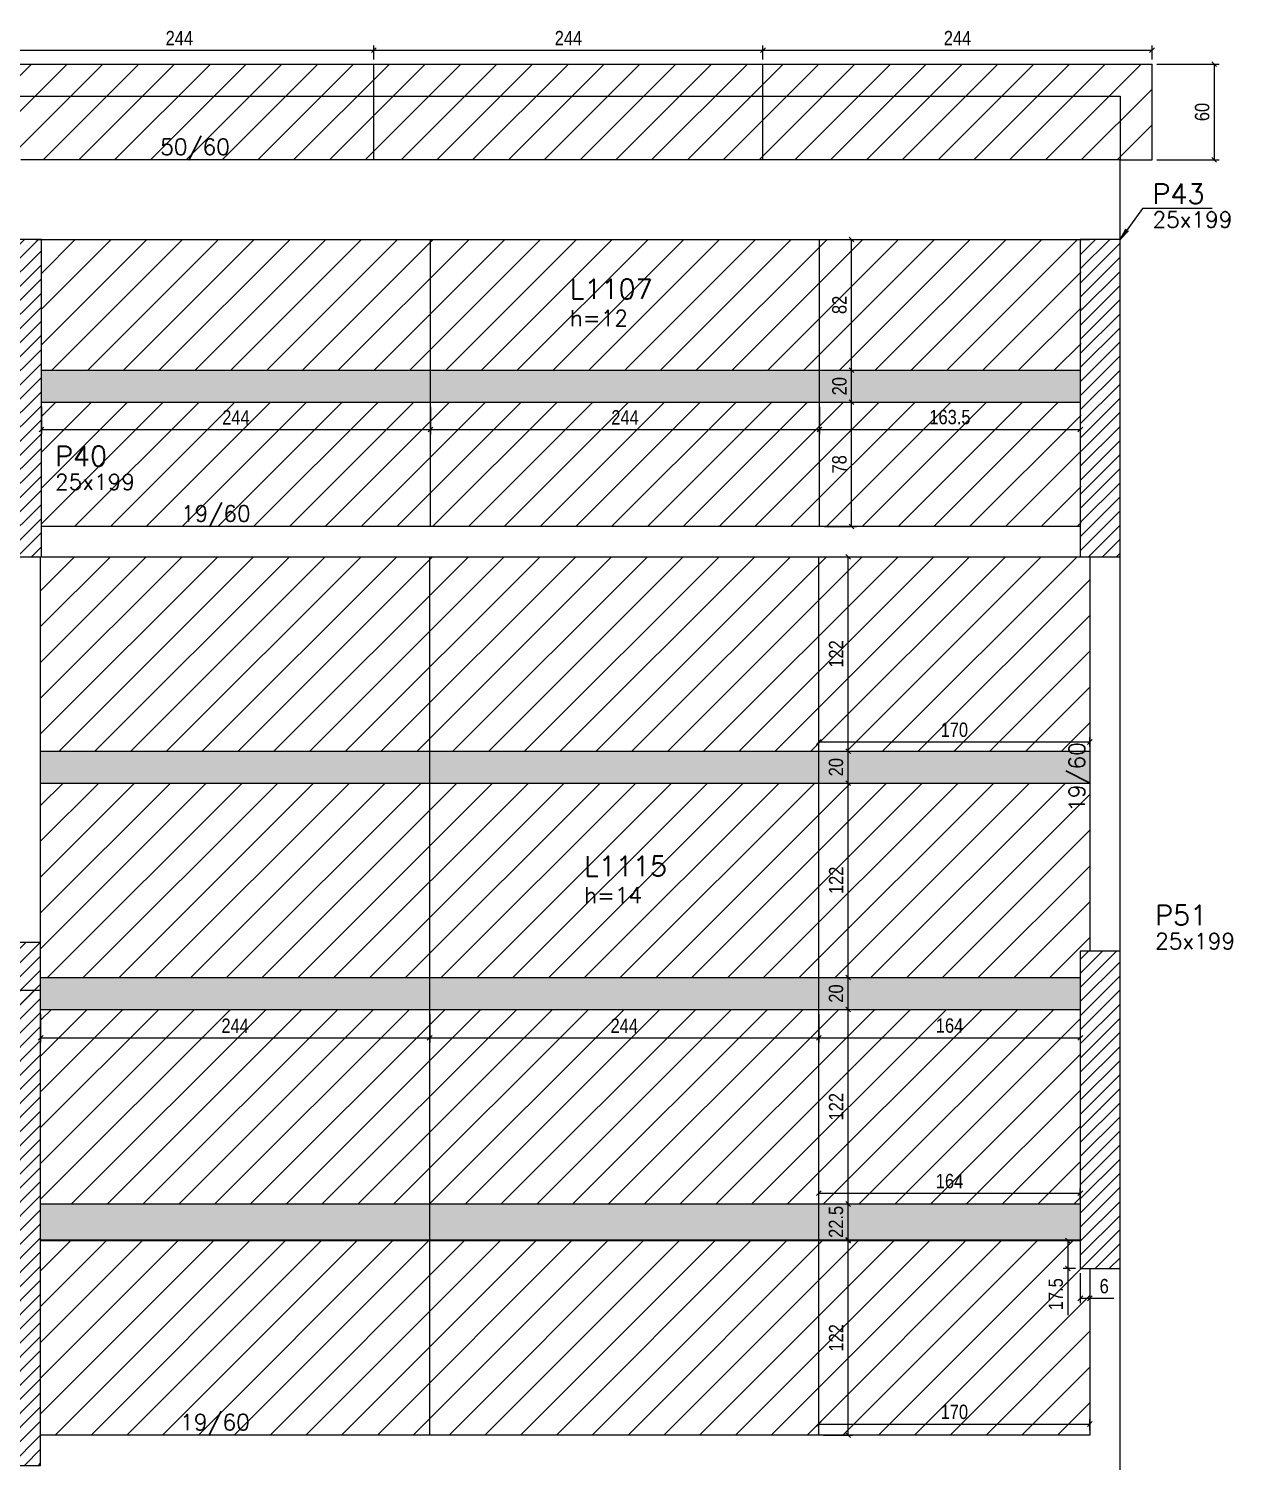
# Model space of a CAD drawing. Extents: x 1860 to 8661, y -614 to 3008.
# Drawn here: x 6522 to 7277, y 1285 to 2184 of the extents above; entities that cross this region are included whole.
import ezdxf

# ---------------------------------------------------------------- set-up
doc = ezdxf.new("R2010")
doc.units = 0
for name, color, linetype in [('242', 12, 'Continuous'), ('COTA', 241, 'Continuous'), ('F-COTAS', 106, 'Continuous'), ('F-LAJES', 3, 'Continuous'), ('F-LAJES-DIM', 2, 'Continuous'), ('F-LAJES-NOME', 4, 'Continuous'), ('F-PILARES-DIM', 172, 'Continuous'), ('F-PILARES-HACH', 174, 'Continuous'), ('F-PILARES-NOME', 170, 'Continuous'), ('F-PILARES-S', 170, 'Continuous'), ('F-PILARES-V', 170, 'Continuous'), ('F-VIGAS', 3, 'Continuous'), ('F-VIGAS-DIM', 2, 'Continuous'), ('Painéis', 200, 'Continuous')]:
    doc.layers.add(name, color=color, linetype=linetype)
doc.layers.add('Hachura', color=251, linetype='Continuous', lineweight=9)
doc.styles.add('COTA TECNICA-50', font='techl___.ttf', dxfattribs={"height": 9})
doc.styles.add('MCP', font='romans.shx')
doc.dimstyles.new('COTA PAINEL-50', dxfattribs={"dimtxt": 9, "dimasz": 3, "dimexe": 3, "dimexo": 3, "dimgap": 3, "dimtad": 1, "dimdec": 1, "dimzin": 12, "dimdsep": 46, "dimtxsty": 'COTA TECNICA-50', "dimblk1": 'OBLIQUE', "dimblk2": 'OBLIQUE', "dimsah": 1, "dimcen": 0.9, "dimclrd": 4, "dimclre": 4, "dimclrt": 240, "dimadec": 1, "dimazin": 3, "dimtfac": 1, "dimtdec": 1, "dimtmove": 0, "dimatfit": 3, "dimfxl": 1, "dimtolj": 1, "dimtzin": 12, "dimarcsym": 0})
pattern_1 = [(45, (3946.89, 636.7516), (-4.419417, 4.419417), [])]

# ---------------------------------------------------------------- blocks, each defined once
blk = doc.blocks.new('_Oblique')
at = {"color": 0, "linetype": 'ByBlock', "lineweight": -2}
blk.add_line((-0.5, -0.5), (0.5, 0.5), dxfattribs=at)
blk = doc.blocks.new('*D960')
at = {"layer": 'COTA', "color": 4, "lineweight": -2, "transparency": 16777216}
for p, q in [((7017.39, 1304.25), (7017.39, 1311.19)), ((7017.39, 1308.19), (7187.39, 1308.19)), ((7187.39, 1304.25), (7187.39, 1311.19))]:
    blk.add_line(p, q, dxfattribs=at)
at = {"layer": 'Defpoints', "color": 0, "transparency": 16777216}
for p in [(7187.39, 1308.19), (7017.39, 1301.25), (7187.39, 1301.25)]:
    blk.add_point(p, dxfattribs=at)
at = {"layer": 'COTA', "color": 4, "lineweight": -2, "transparency": 16777216, "xscale": 3, "yscale": 3, "zscale": 3, "rotation": 180}
blk.add_blockref('_Oblique', (7017.39, 1308.19), dxfattribs=at)
at = {"layer": 'COTA', "color": 4, "lineweight": -2, "transparency": 16777216, "xscale": 3, "yscale": 3, "zscale": 3}
blk.add_blockref('_Oblique', (7187.39, 1308.19), dxfattribs=at)
at = {"layer": 'COTA', "color": 240, "transparency": 16777216, "insert": (7102.39, 1315.79), "char_height": 9, "attachment_point": 5, "style": 'COTA TECNICA-50'}
blk.add_mtext('\\A1;170', dxfattribs=at)
blk = doc.blocks.new('*D961')
at = {"layer": 'COTA', "color": 4, "lineweight": -2, "transparency": 16777216}
for p, q in [((7017.39, 1449.25), (7017.39, 1455.99)), ((7181.39, 1449.25), (7181.39, 1455.99)), ((7017.39, 1452.99), (7181.39, 1452.99))]:
    blk.add_line(p, q, dxfattribs=at)
at = {"layer": 'Defpoints', "color": 0, "transparency": 16777216}
for p in [(7181.39, 1452.99), (7017.39, 1446.25), (7181.39, 1446.25)]:
    blk.add_point(p, dxfattribs=at)
at = {"layer": 'COTA', "color": 4, "lineweight": -2, "transparency": 16777216, "xscale": 3, "yscale": 3, "zscale": 3, "rotation": 180}
blk.add_blockref('_Oblique', (7017.39, 1452.99), dxfattribs=at)
at = {"layer": 'COTA', "color": 4, "lineweight": -2, "transparency": 16777216, "xscale": 3, "yscale": 3, "zscale": 3}
blk.add_blockref('_Oblique', (7181.39, 1452.99), dxfattribs=at)
at = {"layer": 'COTA', "color": 240, "transparency": 16777216, "insert": (7099.39, 1460.58), "char_height": 9, "attachment_point": 5, "style": 'COTA TECNICA-50'}
blk.add_mtext('\\A1;164', dxfattribs=at)
blk = doc.blocks.new('*D962')
at = {"layer": 'COTA', "color": 4, "lineweight": -2, "transparency": 16777216}
for p, q in [((6529.39, 1565.25), (6529.39, 1547.52)), ((6773.39, 1565.25), (6773.39, 1547.52)), ((6529.39, 1550.52), (6773.39, 1550.52))]:
    blk.add_line(p, q, dxfattribs=at)
at = {"layer": 'Defpoints', "color": 0, "transparency": 16777216}
for p in [(6529.39, 1568.25), (6773.39, 1568.25), (6773.39, 1550.52)]:
    blk.add_point(p, dxfattribs=at)
at = {"layer": 'COTA', "color": 4, "lineweight": -2, "transparency": 16777216, "xscale": 3, "yscale": 3, "zscale": 3, "rotation": 180}
blk.add_blockref('_Oblique', (6529.39, 1550.52), dxfattribs=at)
at = {"layer": 'COTA', "color": 4, "lineweight": -2, "transparency": 16777216, "xscale": 3, "yscale": 3, "zscale": 3}
blk.add_blockref('_Oblique', (6773.39, 1550.52), dxfattribs=at)
at = {"layer": 'COTA', "color": 240, "transparency": 16777216, "insert": (6651.39, 1558.08), "char_height": 9, "attachment_point": 5, "style": 'COTA TECNICA-50'}
blk.add_mtext('\\A1;244', dxfattribs=at)
blk = doc.blocks.new('*D963')
at = {"layer": 'COTA', "color": 4, "lineweight": -2, "transparency": 16777216}
for p, q in [((6773.39, 1565.25), (6773.39, 1547.52)), ((7017.39, 1565.25), (7017.39, 1547.52)), ((6773.39, 1550.52), (7017.39, 1550.52))]:
    blk.add_line(p, q, dxfattribs=at)
at = {"layer": 'Defpoints', "color": 0, "transparency": 16777216}
for p in [(6773.39, 1568.25), (7017.39, 1568.25), (7017.39, 1550.52)]:
    blk.add_point(p, dxfattribs=at)
at = {"layer": 'COTA', "color": 4, "lineweight": -2, "transparency": 16777216, "xscale": 3, "yscale": 3, "zscale": 3, "rotation": 180}
blk.add_blockref('_Oblique', (6773.39, 1550.52), dxfattribs=at)
at = {"layer": 'COTA', "color": 4, "lineweight": -2, "transparency": 16777216, "xscale": 3, "yscale": 3, "zscale": 3}
blk.add_blockref('_Oblique', (7017.39, 1550.52), dxfattribs=at)
at = {"layer": 'COTA', "color": 240, "transparency": 16777216, "insert": (6895.39, 1558.08), "char_height": 9, "attachment_point": 5, "style": 'COTA TECNICA-50'}
blk.add_mtext('\\A1;244', dxfattribs=at)
blk = doc.blocks.new('*D964')
at = {"layer": 'COTA', "color": 4, "lineweight": -2, "transparency": 16777216}
for p, q in [((7017.39, 1565.25), (7017.39, 1547.52)), ((7181.39, 1565.25), (7181.39, 1547.52)), ((7017.39, 1550.52), (7181.39, 1550.52))]:
    blk.add_line(p, q, dxfattribs=at)
at = {"layer": 'Defpoints', "color": 0, "transparency": 16777216}
for p in [(7017.39, 1568.25), (7181.39, 1568.25), (7181.39, 1550.52)]:
    blk.add_point(p, dxfattribs=at)
at = {"layer": 'COTA', "color": 4, "lineweight": -2, "transparency": 16777216, "xscale": 3, "yscale": 3, "zscale": 3, "rotation": 180}
blk.add_blockref('_Oblique', (7017.39, 1550.52), dxfattribs=at)
at = {"layer": 'COTA', "color": 4, "lineweight": -2, "transparency": 16777216, "xscale": 3, "yscale": 3, "zscale": 3}
blk.add_blockref('_Oblique', (7181.39, 1550.52), dxfattribs=at)
at = {"layer": 'COTA', "color": 240, "transparency": 16777216, "insert": (7099.39, 1558.11), "char_height": 9, "attachment_point": 5, "style": 'COTA TECNICA-50'}
blk.add_mtext('\\A1;164', dxfattribs=at)
blk = doc.blocks.new('*D965')
at = {"layer": 'COTA', "color": 4, "lineweight": -2, "transparency": 16777216}
for p, q in [((7020.39, 1423.25), (7038.82, 1423.25)), ((7035.82, 1301.25), (7035.82, 1423.25)), ((7020.39, 1301.25), (7038.82, 1301.25))]:
    blk.add_line(p, q, dxfattribs=at)
at = {"layer": 'Defpoints', "color": 0, "transparency": 16777216}
for p in [(7017.39, 1423.25), (7035.82, 1423.25), (7017.39, 1301.25)]:
    blk.add_point(p, dxfattribs=at)
at = {"layer": 'COTA', "color": 4, "lineweight": -2, "transparency": 16777216, "xscale": 3, "yscale": 3, "zscale": 3}
for p, rotation in [((7035.82, 1423.25), 90), ((7035.82, 1301.25), 270)]:
    blk.add_blockref('_Oblique', p, dxfattribs=dict(at, rotation=rotation))
at = {"layer": 'COTA', "color": 240, "transparency": 16777216, "insert": (7028.27, 1362.25), "char_height": 9, "attachment_point": 5, "rotation": 90, "style": 'COTA TECNICA-50'}
blk.add_mtext('\\A1;122', dxfattribs=at)
blk = doc.blocks.new('*D966')
at = {"layer": 'COTA', "color": 4, "lineweight": -2, "transparency": 16777216}
for p, q in [((7020.39, 1446.25), (7038.82, 1446.25)), ((7035.82, 1423.75), (7035.82, 1446.25)), ((7020.39, 1423.75), (7038.82, 1423.75))]:
    blk.add_line(p, q, dxfattribs=at)
at = {"layer": 'Defpoints', "color": 0, "transparency": 16777216}
for p in [(7017.39, 1446.25), (7035.82, 1446.25), (7017.39, 1423.75)]:
    blk.add_point(p, dxfattribs=at)
at = {"layer": 'COTA', "color": 4, "lineweight": -2, "transparency": 16777216, "xscale": 3, "yscale": 3, "zscale": 3}
for p, rotation in [((7035.82, 1446.25), 90), ((7035.82, 1423.75), 270)]:
    blk.add_blockref('_Oblique', p, dxfattribs=dict(at, rotation=rotation))
at = {"layer": 'COTA', "color": 240, "transparency": 16777216, "insert": (7028.22, 1435), "char_height": 9, "attachment_point": 5, "rotation": 90, "style": 'COTA TECNICA-50'}
blk.add_mtext('\\A1;22.5', dxfattribs=at)
blk = doc.blocks.new('*D967')
at = {"layer": 'COTA', "color": 4, "lineweight": -2, "transparency": 16777216}
for p, q in [((7020.39, 1568.25), (7038.82, 1568.25)), ((7035.82, 1446.25), (7035.82, 1568.25)), ((7020.39, 1446.25), (7038.82, 1446.25))]:
    blk.add_line(p, q, dxfattribs=at)
at = {"layer": 'Defpoints', "color": 0, "transparency": 16777216}
for p in [(7017.39, 1568.25), (7035.82, 1568.25), (7017.39, 1446.25)]:
    blk.add_point(p, dxfattribs=at)
at = {"layer": 'COTA', "color": 4, "lineweight": -2, "transparency": 16777216, "xscale": 3, "yscale": 3, "zscale": 3}
for p, rotation in [((7035.82, 1568.25), 90), ((7035.82, 1446.25), 270)]:
    blk.add_blockref('_Oblique', p, dxfattribs=dict(at, rotation=rotation))
at = {"layer": 'COTA', "color": 240, "transparency": 16777216, "insert": (7028.27, 1507.25), "char_height": 9, "attachment_point": 5, "rotation": 90, "style": 'COTA TECNICA-50'}
blk.add_mtext('\\A1;122', dxfattribs=at)
blk = doc.blocks.new('*D968')
at = {"layer": 'COTA', "color": 4, "lineweight": -2, "transparency": 16777216}
for p, q in [((7020.39, 1588.25), (7038.82, 1588.25)), ((7035.82, 1568.25), (7035.82, 1588.25)), ((7020.39, 1568.25), (7038.82, 1568.25))]:
    blk.add_line(p, q, dxfattribs=at)
at = {"layer": 'Defpoints', "color": 0, "transparency": 16777216}
for p in [(7017.39, 1588.25), (7035.82, 1588.25), (7017.39, 1568.25)]:
    blk.add_point(p, dxfattribs=at)
at = {"layer": 'COTA', "color": 4, "lineweight": -2, "transparency": 16777216, "xscale": 3, "yscale": 3, "zscale": 3}
for p, rotation in [((7035.82, 1588.25), 90), ((7035.82, 1568.25), 270)]:
    blk.add_blockref('_Oblique', p, dxfattribs=dict(at, rotation=rotation))
at = {"layer": 'COTA', "color": 240, "transparency": 16777216, "insert": (7028.23, 1578.25), "char_height": 9, "attachment_point": 5, "rotation": 90, "style": 'COTA TECNICA-50'}
blk.add_mtext('\\A1;20', dxfattribs=at)
blk = doc.blocks.new('*D969')
at = {"layer": 'COTA', "color": 4, "lineweight": -2, "transparency": 16777216}
for p, q in [((7020.39, 1710.25), (7038.82, 1710.25)), ((7035.82, 1588.25), (7035.82, 1710.25)), ((7020.39, 1588.25), (7038.82, 1588.25))]:
    blk.add_line(p, q, dxfattribs=at)
at = {"layer": 'Defpoints', "color": 0, "transparency": 16777216}
for p in [(7017.39, 1710.25), (7035.82, 1710.25), (7017.39, 1588.25)]:
    blk.add_point(p, dxfattribs=at)
at = {"layer": 'COTA', "color": 4, "lineweight": -2, "transparency": 16777216, "xscale": 3, "yscale": 3, "zscale": 3}
for p, rotation in [((7035.82, 1710.25), 90), ((7035.82, 1588.25), 270)]:
    blk.add_blockref('_Oblique', p, dxfattribs=dict(at, rotation=rotation))
at = {"layer": 'COTA', "color": 240, "transparency": 16777216, "insert": (7028.27, 1649.25), "char_height": 9, "attachment_point": 5, "rotation": 90, "style": 'COTA TECNICA-50'}
blk.add_mtext('\\A1;122', dxfattribs=at)
blk = doc.blocks.new('*D970')
at = {"layer": 'COTA', "color": 4, "lineweight": -2, "transparency": 16777216}
for p, q in [((7020.39, 1730.25), (7038.82, 1730.25)), ((7035.82, 1710.25), (7035.82, 1730.25)), ((7020.39, 1710.25), (7038.82, 1710.25))]:
    blk.add_line(p, q, dxfattribs=at)
at = {"layer": 'Defpoints', "color": 0, "transparency": 16777216}
for p in [(7017.39, 1730.25), (7035.82, 1730.25), (7017.39, 1710.25)]:
    blk.add_point(p, dxfattribs=at)
at = {"layer": 'COTA', "color": 4, "lineweight": -2, "transparency": 16777216, "xscale": 3, "yscale": 3, "zscale": 3}
for p, rotation in [((7035.82, 1730.25), 90), ((7035.82, 1710.25), 270)]:
    blk.add_blockref('_Oblique', p, dxfattribs=dict(at, rotation=rotation))
at = {"layer": 'COTA', "color": 240, "transparency": 16777216, "insert": (7028.23, 1720.25), "char_height": 9, "attachment_point": 5, "rotation": 90, "style": 'COTA TECNICA-50'}
blk.add_mtext('\\A1;20', dxfattribs=at)
blk = doc.blocks.new('*D971')
at = {"layer": 'COTA', "color": 4, "lineweight": -2, "transparency": 16777216}
for p, q in [((7020.39, 1852.25), (7038.82, 1852.25)), ((7035.82, 1730.25), (7035.82, 1852.25)), ((7020.39, 1730.25), (7038.82, 1730.25))]:
    blk.add_line(p, q, dxfattribs=at)
at = {"layer": 'Defpoints', "color": 0, "transparency": 16777216}
for p in [(7017.39, 1852.25), (7035.82, 1852.25), (7017.39, 1730.25)]:
    blk.add_point(p, dxfattribs=at)
at = {"layer": 'COTA', "color": 4, "lineweight": -2, "transparency": 16777216, "xscale": 3, "yscale": 3, "zscale": 3}
for p, rotation in [((7035.82, 1852.25), 90), ((7035.82, 1730.25), 270)]:
    blk.add_blockref('_Oblique', p, dxfattribs=dict(at, rotation=rotation))
at = {"layer": 'COTA', "color": 240, "transparency": 16777216, "insert": (7028.27, 1791.25), "char_height": 9, "attachment_point": 5, "rotation": 90, "style": 'COTA TECNICA-50'}
blk.add_mtext('\\A1;122', dxfattribs=at)
blk = doc.blocks.new('*D972')
at = {"layer": 'COTA', "color": 4, "lineweight": -2, "transparency": 16777216}
for p, q in [((7017.39, 1733.25), (7017.39, 1739.07)), ((7017.39, 1736.07), (7187.39, 1736.07)), ((7187.39, 1733.25), (7187.39, 1739.07))]:
    blk.add_line(p, q, dxfattribs=at)
at = {"layer": 'Defpoints', "color": 0, "transparency": 16777216}
for p in [(7187.39, 1736.07), (7017.39, 1730.25), (7187.39, 1730.25)]:
    blk.add_point(p, dxfattribs=at)
at = {"layer": 'COTA', "color": 4, "lineweight": -2, "transparency": 16777216, "xscale": 3, "yscale": 3, "zscale": 3, "rotation": 180}
blk.add_blockref('_Oblique', (7017.39, 1736.07), dxfattribs=at)
at = {"layer": 'COTA', "color": 4, "lineweight": -2, "transparency": 16777216, "xscale": 3, "yscale": 3, "zscale": 3}
blk.add_blockref('_Oblique', (7187.39, 1736.07), dxfattribs=at)
at = {"layer": 'COTA', "color": 240, "transparency": 16777216, "insert": (7102.39, 1743.67), "char_height": 9, "attachment_point": 5, "style": 'COTA TECNICA-50'}
blk.add_mtext('\\A1;170', dxfattribs=at)
blk = doc.blocks.new('*D945')
at = {"layer": 'COTA', "color": 4, "lineweight": -2, "transparency": 16777216}
for p, q in [((7178.39, 1423.25), (7170.61, 1423.25)), ((7173.61, 1423.25), (7173.61, 1405.75)), ((7178.39, 1405.75), (7170.61, 1405.75)), ((7173.61, 1405.75), (7173.61, 1376.51))]:
    blk.add_line(p, q, dxfattribs=at)
at = {"layer": 'Defpoints', "color": 0, "transparency": 16777216}
for p in [(7181.39, 1423.25), (7173.61, 1405.75), (7181.39, 1405.75)]:
    blk.add_point(p, dxfattribs=at)
at = {"layer": 'COTA', "color": 4, "lineweight": -2, "transparency": 16777216, "xscale": 3, "yscale": 3, "zscale": 3}
for p, rotation in [((7173.61, 1423.25), 90), ((7173.61, 1405.75), 270)]:
    blk.add_blockref('_Oblique', p, dxfattribs=dict(at, rotation=rotation))
at = {"layer": 'COTA', "color": 240, "transparency": 16777216, "insert": (7166.02, 1389.63), "char_height": 9, "attachment_point": 5, "rotation": 90, "style": 'COTA TECNICA-50'}
blk.add_mtext('\\A1;17.5', dxfattribs=at)
blk = doc.blocks.new('*D946')
at = {"layer": 'COTA', "color": 4, "lineweight": -2, "transparency": 16777216}
for p, q in [((7181.39, 1402.75), (7181.39, 1384.06)), ((7187.39, 1402.75), (7187.39, 1384.06)), ((7181.39, 1387.06), (7187.39, 1387.06)), ((7187.39, 1387.06), (7202.39, 1387.06))]:
    blk.add_line(p, q, dxfattribs=at)
at = {"layer": 'Defpoints', "color": 0, "transparency": 16777216}
for p in [(7181.39, 1405.75), (7187.39, 1405.75), (7187.39, 1387.06)]:
    blk.add_point(p, dxfattribs=at)
at = {"layer": 'COTA', "color": 4, "lineweight": -2, "transparency": 16777216, "xscale": 3, "yscale": 3, "zscale": 3, "rotation": 180}
blk.add_blockref('_Oblique', (7181.39, 1387.06), dxfattribs=at)
at = {"layer": 'COTA', "color": 4, "lineweight": -2, "transparency": 16777216, "xscale": 3, "yscale": 3, "zscale": 3}
blk.add_blockref('_Oblique', (7187.39, 1387.06), dxfattribs=at)
at = {"layer": 'COTA', "color": 240, "transparency": 16777216, "insert": (7196.39, 1394.65), "char_height": 9, "attachment_point": 5, "style": 'COTA TECNICA-50'}
blk.add_mtext('\\A1;6', dxfattribs=at)
blk = doc.blocks.new('*D1036')
at = {"layer": 'COTA', "color": 4, "lineweight": -2, "transparency": 16777216}
for p, q in [((6529.89, 1946.25), (6529.89, 1929.13)), ((6773.89, 1946.25), (6773.89, 1929.13)), ((6529.89, 1932.13), (6773.89, 1932.13))]:
    blk.add_line(p, q, dxfattribs=at)
at = {"layer": 'Defpoints', "color": 0, "transparency": 16777216}
for p in [(6529.89, 1949.25), (6773.89, 1949.25), (6773.89, 1932.13)]:
    blk.add_point(p, dxfattribs=at)
at = {"layer": 'COTA', "color": 4, "lineweight": -2, "transparency": 16777216, "xscale": 3, "yscale": 3, "zscale": 3, "rotation": 180}
blk.add_blockref('_Oblique', (6529.89, 1932.13), dxfattribs=at)
at = {"layer": 'COTA', "color": 4, "lineweight": -2, "transparency": 16777216, "xscale": 3, "yscale": 3, "zscale": 3}
blk.add_blockref('_Oblique', (6773.89, 1932.13), dxfattribs=at)
at = {"layer": 'COTA', "color": 240, "transparency": 16777216, "insert": (6651.89, 1939.7), "char_height": 9, "attachment_point": 5, "style": 'COTA TECNICA-50'}
blk.add_mtext('\\A1;244', dxfattribs=at)
blk = doc.blocks.new('*D1037')
at = {"layer": 'COTA', "color": 4, "lineweight": -2, "transparency": 16777216}
for p, q in [((6773.89, 1946.25), (6773.89, 1929.13)), ((7017.89, 1946.25), (7017.89, 1929.13)), ((6773.89, 1932.13), (7017.89, 1932.13))]:
    blk.add_line(p, q, dxfattribs=at)
at = {"layer": 'Defpoints', "color": 0, "transparency": 16777216}
for p in [(6773.89, 1949.25), (7017.89, 1949.25), (7017.89, 1932.13)]:
    blk.add_point(p, dxfattribs=at)
at = {"layer": 'COTA', "color": 4, "lineweight": -2, "transparency": 16777216, "xscale": 3, "yscale": 3, "zscale": 3, "rotation": 180}
blk.add_blockref('_Oblique', (6773.89, 1932.13), dxfattribs=at)
at = {"layer": 'COTA', "color": 4, "lineweight": -2, "transparency": 16777216, "xscale": 3, "yscale": 3, "zscale": 3}
blk.add_blockref('_Oblique', (7017.89, 1932.13), dxfattribs=at)
at = {"layer": 'COTA', "color": 240, "transparency": 16777216, "insert": (6895.89, 1939.7), "char_height": 9, "attachment_point": 5, "style": 'COTA TECNICA-50'}
blk.add_mtext('\\A1;244', dxfattribs=at)
blk = doc.blocks.new('*D1038')
at = {"layer": 'COTA', "color": 4, "lineweight": -2, "transparency": 16777216}
for p, q in [((7017.89, 1946.25), (7017.89, 1929.13)), ((7181.39, 1946.25), (7181.39, 1929.13)), ((7017.89, 1932.13), (7181.39, 1932.13))]:
    blk.add_line(p, q, dxfattribs=at)
at = {"layer": 'Defpoints', "color": 0, "transparency": 16777216}
for p in [(7017.89, 1949.25), (7181.39, 1949.25), (7181.39, 1932.13)]:
    blk.add_point(p, dxfattribs=at)
at = {"layer": 'COTA', "color": 4, "lineweight": -2, "transparency": 16777216, "xscale": 3, "yscale": 3, "zscale": 3, "rotation": 180}
blk.add_blockref('_Oblique', (7017.89, 1932.13), dxfattribs=at)
at = {"layer": 'COTA', "color": 4, "lineweight": -2, "transparency": 16777216, "xscale": 3, "yscale": 3, "zscale": 3}
blk.add_blockref('_Oblique', (7181.39, 1932.13), dxfattribs=at)
at = {"layer": 'COTA', "color": 240, "transparency": 16777216, "insert": (7099.64, 1939.83), "char_height": 9, "attachment_point": 5, "style": 'COTA TECNICA-50'}
blk.add_mtext('\\A1;163.5', dxfattribs=at)
blk = doc.blocks.new('*D1033')
at = {"layer": 'COTA', "color": 4, "lineweight": -2, "transparency": 16777216}
for p, q in [((7020.89, 1949.25), (7040.95, 1949.25)), ((7037.95, 1871.25), (7037.95, 1949.25)), ((7020.89, 1871.25), (7040.95, 1871.25))]:
    blk.add_line(p, q, dxfattribs=at)
at = {"layer": 'Defpoints', "color": 0, "transparency": 16777216}
for p in [(7017.89, 1949.25), (7037.95, 1949.25), (7017.89, 1871.25)]:
    blk.add_point(p, dxfattribs=at)
at = {"layer": 'COTA', "color": 4, "lineweight": -2, "transparency": 16777216, "xscale": 3, "yscale": 3, "zscale": 3}
for p, rotation in [((7037.95, 1949.25), 90), ((7037.95, 1871.25), 270)]:
    blk.add_blockref('_Oblique', p, dxfattribs=dict(at, rotation=rotation))
at = {"layer": 'COTA', "color": 240, "transparency": 16777216, "insert": (7030.37, 1910.25), "char_height": 9, "attachment_point": 5, "rotation": 90, "style": 'COTA TECNICA-50'}
blk.add_mtext('\\A1;78', dxfattribs=at)
blk = doc.blocks.new('*D1034')
at = {"layer": 'COTA', "color": 4, "lineweight": -2, "transparency": 16777216}
for p, q in [((7020.89, 1969.25), (7040.95, 1969.25)), ((7037.95, 1949.25), (7037.95, 1969.25)), ((7020.89, 1949.25), (7040.95, 1949.25))]:
    blk.add_line(p, q, dxfattribs=at)
at = {"layer": 'Defpoints', "color": 0, "transparency": 16777216}
for p in [(7017.89, 1969.25), (7037.95, 1969.25), (7017.89, 1949.25)]:
    blk.add_point(p, dxfattribs=at)
at = {"layer": 'COTA', "color": 4, "lineweight": -2, "transparency": 16777216, "xscale": 3, "yscale": 3, "zscale": 3}
for p, rotation in [((7037.95, 1969.25), 90), ((7037.95, 1949.25), 270)]:
    blk.add_blockref('_Oblique', p, dxfattribs=dict(at, rotation=rotation))
at = {"layer": 'COTA', "color": 240, "transparency": 16777216, "insert": (7030.36, 1959.25), "char_height": 9, "attachment_point": 5, "rotation": 90, "style": 'COTA TECNICA-50'}
blk.add_mtext('\\A1;20', dxfattribs=at)
blk = doc.blocks.new('*D1035')
at = {"layer": 'COTA', "color": 4, "lineweight": -2, "transparency": 16777216}
for p, q in [((7020.89, 2051.25), (7040.95, 2051.25)), ((7037.95, 1969.25), (7037.95, 2051.25)), ((7020.89, 1969.25), (7040.95, 1969.25))]:
    blk.add_line(p, q, dxfattribs=at)
at = {"layer": 'Defpoints', "color": 0, "transparency": 16777216}
for p in [(7017.89, 2051.25), (7037.95, 2051.25), (7017.89, 1969.25)]:
    blk.add_point(p, dxfattribs=at)
at = {"layer": 'COTA', "color": 4, "lineweight": -2, "transparency": 16777216, "xscale": 3, "yscale": 3, "zscale": 3}
for p, rotation in [((7037.95, 2051.25), 90), ((7037.95, 1969.25), 270)]:
    blk.add_blockref('_Oblique', p, dxfattribs=dict(at, rotation=rotation))
at = {"layer": 'COTA', "color": 240, "transparency": 16777216, "insert": (7030.37, 2010.25), "char_height": 9, "attachment_point": 5, "rotation": 90, "style": 'COTA TECNICA-50'}
blk.add_mtext('\\A1;82', dxfattribs=at)
blk = doc.blocks.new('*D1187')
at = {"layer": 'COTA', "color": 4, "lineweight": -2, "transparency": 16777216}
for p, q in [((6494.39, 2164.25), (6494.39, 2173.07)), ((6494.39, 2170.07), (6738.39, 2170.07)), ((6738.39, 2164.25), (6738.39, 2173.07))]:
    blk.add_line(p, q, dxfattribs=at)
at = {"layer": 'Defpoints', "color": 0, "transparency": 16777216}
for p in [(6738.39, 2170.07), (6494.39, 2161.25), (6738.39, 2161.25)]:
    blk.add_point(p, dxfattribs=at)
at = {"layer": 'COTA', "color": 4, "lineweight": -2, "transparency": 16777216, "xscale": 3, "yscale": 3, "zscale": 3, "rotation": 180}
blk.add_blockref('_Oblique', (6494.39, 2170.07), dxfattribs=at)
at = {"layer": 'COTA', "color": 4, "lineweight": -2, "transparency": 16777216, "xscale": 3, "yscale": 3, "zscale": 3}
blk.add_blockref('_Oblique', (6738.39, 2170.07), dxfattribs=at)
at = {"layer": 'COTA', "color": 240, "transparency": 16777216, "insert": (6616.39, 2177.63), "char_height": 9, "attachment_point": 5, "style": 'COTA TECNICA-50'}
blk.add_mtext('\\A1;244', dxfattribs=at)
blk = doc.blocks.new('*D1188')
at = {"layer": 'COTA', "color": 4, "lineweight": -2, "transparency": 16777216}
for p, q in [((6738.39, 2164.25), (6738.39, 2173.07)), ((6738.39, 2170.07), (6982.39, 2170.07)), ((6982.39, 2164.25), (6982.39, 2173.07))]:
    blk.add_line(p, q, dxfattribs=at)
at = {"layer": 'Defpoints', "color": 0, "transparency": 16777216}
for p in [(6982.39, 2170.07), (6738.39, 2161.25), (6982.39, 2161.25)]:
    blk.add_point(p, dxfattribs=at)
at = {"layer": 'COTA', "color": 4, "lineweight": -2, "transparency": 16777216, "xscale": 3, "yscale": 3, "zscale": 3, "rotation": 180}
blk.add_blockref('_Oblique', (6738.39, 2170.07), dxfattribs=at)
at = {"layer": 'COTA', "color": 4, "lineweight": -2, "transparency": 16777216, "xscale": 3, "yscale": 3, "zscale": 3}
blk.add_blockref('_Oblique', (6982.39, 2170.07), dxfattribs=at)
at = {"layer": 'COTA', "color": 240, "transparency": 16777216, "insert": (6860.39, 2177.63), "char_height": 9, "attachment_point": 5, "style": 'COTA TECNICA-50'}
blk.add_mtext('\\A1;244', dxfattribs=at)
blk = doc.blocks.new('*D1189')
at = {"layer": 'COTA', "color": 4, "lineweight": -2, "transparency": 16777216}
for p, q in [((6982.39, 2164.25), (6982.39, 2173.07)), ((6982.39, 2170.07), (7226.39, 2170.07)), ((7226.39, 2164.25), (7226.39, 2173.07))]:
    blk.add_line(p, q, dxfattribs=at)
at = {"layer": 'Defpoints', "color": 0, "transparency": 16777216}
for p in [(7226.39, 2170.07), (6982.39, 2161.25), (7226.39, 2161.25)]:
    blk.add_point(p, dxfattribs=at)
at = {"layer": 'COTA', "color": 4, "lineweight": -2, "transparency": 16777216, "xscale": 3, "yscale": 3, "zscale": 3, "rotation": 180}
blk.add_blockref('_Oblique', (6982.39, 2170.07), dxfattribs=at)
at = {"layer": 'COTA', "color": 4, "lineweight": -2, "transparency": 16777216, "xscale": 3, "yscale": 3, "zscale": 3}
blk.add_blockref('_Oblique', (7226.39, 2170.07), dxfattribs=at)
at = {"layer": 'COTA', "color": 240, "transparency": 16777216, "insert": (7104.39, 2177.63), "char_height": 9, "attachment_point": 5, "style": 'COTA TECNICA-50'}
blk.add_mtext('\\A1;244', dxfattribs=at)
blk = doc.blocks.new('*D1190')
at = {"layer": 'COTA', "color": 4, "lineweight": -2, "transparency": 16777216}
for p, q in [((7229.39, 2161.25), (7268.41, 2161.25)), ((7265.41, 2161.25), (7265.41, 2101.25)), ((7229.39, 2101.25), (7268.41, 2101.25))]:
    blk.add_line(p, q, dxfattribs=at)
at = {"layer": 'Defpoints', "color": 0, "transparency": 16777216}
for p in [(7226.39, 2161.25), (7226.39, 2101.25), (7265.41, 2101.25)]:
    blk.add_point(p, dxfattribs=at)
at = {"layer": 'COTA', "color": 4, "lineweight": -2, "transparency": 16777216, "xscale": 3, "yscale": 3, "zscale": 3}
for p, rotation in [((7265.41, 2161.25), 90), ((7265.41, 2101.25), 270)]:
    blk.add_blockref('_Oblique', p, dxfattribs=dict(at, rotation=rotation))
at = {"layer": 'COTA', "color": 240, "transparency": 16777216, "insert": (7257.82, 2131.25), "char_height": 9, "attachment_point": 5, "rotation": 90, "style": 'COTA TECNICA-50'}
blk.add_mtext('\\A1;60', dxfattribs=at)

msp = doc.modelspace()

# ---------------------------------------------------------------- hatches: boundary and pattern name
at = {"layer": 'F-PILARES-HACH', "linetype": 'Continuous'}
h = msp.add_hatch(dxfattribs=at)
h.set_pattern_fill('ANSI31', color=256, scale=50, style=0)
h.set_pattern_definition(pattern_1)
h.paths.add_polyline_path([(6504.89, 1852.25), (6529.89, 1852.25), (6529.89, 2051.25), (6504.89, 2051.25)], flags=16)
h = msp.add_hatch(dxfattribs=at)
h.set_pattern_fill('ANSI31', color=256, scale=50, style=0)
h.set_pattern_definition(pattern_1)
h.paths.add_polyline_path([(7181.39, 1852.25), (7206.39, 1852.25), (7206.39, 2051.25), (7181.39, 2051.25)], flags=16)
h = msp.add_hatch(dxfattribs=at)
h.set_pattern_fill('ANSI31', color=256, scale=50, style=0)
h.set_pattern_definition(pattern_1)
h.paths.add_polyline_path([(6504.39, 1282.25), (6529.39, 1282.25), (6529.39, 1610.25), (6504.39, 1610.25)], flags=16)
h = msp.add_hatch(dxfattribs=at)
h.set_pattern_fill('ANSI31', color=256, scale=50, style=0)
h.set_pattern_definition(pattern_1)
h.paths.add_polyline_path([(7181.39, 1405.75), (7206.39, 1405.75), (7206.39, 1604.75), (7181.39, 1604.75)], flags=16)
h = msp.add_hatch(dxfattribs=at)
h.set_pattern_fill('ANSI31', color=256, scale=50, style=0)
h.set_pattern_definition(pattern_1)
h.paths.add_polyline_path([(6504.39, 1282.25), (6529.39, 1282.25), (6529.39, 1580.25), (6504.39, 1580.25)], flags=16)
at = {"layer": 'Hachura', "linetype": 'ByBlock'}
h = msp.add_hatch(dxfattribs=at)
h.set_pattern_fill('ANSI31', color=256, scale=5)
h.set_pattern_definition([(45, (0, 127.807), (-11.22532, 11.22532), [])])
h.paths.add_polyline_path([(6982.39, 2161.25), (6982.39, 2141.25), (7206.39, 2141.25), (7206.39, 2101.25), (7226.39, 2101.25), (7226.39, 2161.25)])
h.paths.add_polyline_path([(6982.39, 2141.25), (6982.39, 2101.25), (7206.39, 2101.25), (7206.39, 2141.25)], flags=17)
h.paths.add_polyline_path([(6738.39, 2141.25), (6738.39, 2101.25), (6982.39, 2101.25), (6982.39, 2141.25)])
h.paths.add_polyline_path([(6982.39, 2141.25), (6982.39, 2161.25), (6738.39, 2161.25), (6738.39, 2141.25)])
h.paths.add_polyline_path([(6494.39, 2161.25), (6494.39, 2141.25), (6738.39, 2141.25), (6738.39, 2161.25)])
h.paths.add_polyline_path([(6738.39, 2101.25), (6738.39, 2141.25), (6494.39, 2141.25), (6494.39, 2101.25), (6516.89, 2101.25)])
h.paths.add_polyline_path([(6494.39, 2141.25), (6250.39, 2141.25), (6250.39, 2101.25), (6494.39, 2101.25)])
h.paths.add_polyline_path([(6494.39, 2141.25), (6494.39, 2161.25), (6250.39, 2161.25), (6250.39, 2141.25)])
h = msp.add_hatch(dxfattribs=at)
h.set_pattern_fill('ANSI31', color=256, scale=5)
h.set_pattern_definition([(45, (3797, 127.807), (-11.22532, 11.22532), [])])
h.paths.add_polyline_path([(6773.89, 1969.25), (6773.89, 2051.25), (6529.89, 2051.25), (6529.89, 1969.25)])
h.paths.add_polyline_path([(7017.89, 1969.25), (7017.89, 2051.25), (6773.89, 2051.25), (6773.89, 1969.25)])
h.paths.add_polyline_path([(7181.89, 1969.25), (7181.89, 2051.25), (7017.89, 2051.25), (7017.89, 1969.25)])
h.paths.add_polyline_path([(7017.89, 1949.25), (7017.89, 1871.25), (7181.89, 1871.25), (7181.89, 1949.25)])
h.paths.add_polyline_path([(6773.89, 1949.25), (6773.89, 1871.25), (7017.89, 1871.25), (7017.89, 1949.25)])
h.paths.add_polyline_path([(6773.89, 1871.25), (6773.89, 1949.25), (6529.89, 1949.25), (6529.89, 1871.25)])
h = msp.add_hatch(color=256, dxfattribs=at)
h.dxf.hatch_style = 1
h.paths.add_polyline_path([(6773.89, 1969.25), (6529.89, 1969.25), (6529.89, 1949.25), (6773.89, 1949.25)])
h.paths.add_polyline_path([(7017.89, 1969.25), (6773.89, 1969.25), (6773.89, 1949.25), (7017.89, 1949.25)])
h.paths.add_polyline_path([(7181.39, 1969.25), (7017.89, 1969.25), (7017.89, 1949.25), (7181.39, 1949.25)])
h = msp.add_hatch(dxfattribs=at)
h.set_pattern_fill('ANSI31', color=256, scale=5)
h.set_pattern_definition([(45, (-204.658, 80.894), (-11.22532, 11.22532), [])])
h.paths.add_polyline_path([(6773.39, 1730.25), (6773.39, 1852.25), (6529.39, 1852.25), (6529.39, 1730.25)])
h.paths.add_polyline_path([(7017.39, 1730.25), (7017.39, 1852.25), (6773.39, 1852.25), (6773.39, 1730.25)])
h.paths.add_polyline_path([(7187.39, 1730.25), (7187.39, 1852.25), (7181.39, 1852.25), (7017.39, 1852.25), (7017.39, 1730.25)])
h.paths.add_polyline_path([(7181.39, 1588.25), (7181.39, 1604.75), (7187.39, 1604.75), (7187.39, 1710.25), (7017.39, 1710.25), (7017.39, 1588.25)])
h.paths.add_polyline_path([(7017.39, 1710.25), (6773.39, 1710.25), (6773.39, 1588.25), (7017.39, 1588.25)])
h.paths.add_polyline_path([(6529.39, 1710.25), (6529.39, 1588.25), (6773.39, 1588.25), (6773.39, 1710.25)])
h.paths.add_polyline_path([(6773.39, 1446.25), (6773.39, 1568.25), (6529.39, 1568.25), (6529.39, 1446.25)])
h.paths.add_polyline_path([(7017.39, 1446.25), (7017.39, 1568.25), (6773.39, 1568.25), (6773.39, 1446.25)])
h.paths.add_polyline_path([(7017.39, 1568.25), (7017.39, 1446.25), (7181.39, 1446.25), (7181.39, 1568.25)])
h.paths.add_polyline_path([(7017.39, 1423.25), (7017.39, 1301.25), (7187.39, 1301.25), (7187.39, 1405.75), (7181.39, 1405.75), (7181.39, 1423.25)])
h.paths.add_polyline_path([(6773.39, 1423.25), (6773.39, 1301.25), (7017.39, 1301.25), (7017.39, 1423.25)])
h.paths.add_polyline_path([(6529.39, 1423.25), (6529.39, 1301.25), (6773.39, 1301.25), (6773.39, 1423.25)])
h = msp.add_hatch(color=256, dxfattribs=at)
h.dxf.hatch_style = 1
h.paths.add_polyline_path([(6773.39, 1730.25), (6529.39, 1730.25), (6529.39, 1710.25), (6773.39, 1710.25)])
h.paths.add_polyline_path([(7017.39, 1730.25), (6773.39, 1730.25), (6773.39, 1710.25), (7017.39, 1710.25)])
h.paths.add_polyline_path([(7187.39, 1730.25), (7017.39, 1730.25), (7017.39, 1710.25), (7187.39, 1710.25)])
h = msp.add_hatch(color=256, dxfattribs=at)
h.dxf.hatch_style = 1
h.paths.add_polyline_path([(6773.39, 1588.25), (6529.39, 1588.25), (6529.39, 1568.25), (6773.39, 1568.25)])
h.paths.add_polyline_path([(7017.39, 1588.25), (6773.39, 1588.25), (6773.39, 1568.25), (7017.39, 1568.25)])
h.paths.add_polyline_path([(7181.39, 1588.25), (7017.39, 1588.25), (7017.39, 1568.25), (7181.39, 1568.25)])
h = msp.add_hatch(color=256, dxfattribs=at)
h.dxf.hatch_style = 1
h.paths.add_polyline_path([(6773.39, 1446.25), (6529.39, 1446.25), (6529.39, 1423.25), (6773.39, 1423.25)])
h.paths.add_polyline_path([(7017.39, 1446.25), (6773.39, 1446.25), (6773.39, 1423.25), (7017.39, 1423.25)])
h.paths.add_polyline_path([(7181.39, 1446.25), (7017.39, 1446.25), (7017.39, 1423.25), (7181.39, 1423.25)])

# ---------------------------------------------------------------- linework, layer by layer
at = {"layer": '242', "linetype": 'Continuous'}
for p, q in [((7193.89, 1951.75), (7193.89, 1951.75)), ((7193.89, 1505.25), (7193.89, 1505.25))]:
    msp.add_line(p, q, dxfattribs=at)
at = {"layer": 'F-COTAS', "linetype": 'Continuous'}
msp.add_lwpolyline([(7264.14, 2070.62), (7220.39, 2070.62), (7206.39, 2051.25), (7209.95, 2057.85), (7206.39, 2051.25), (7211.54, 2056.7)], dxfattribs=at)
at = {"layer": 'F-LAJES', "linetype": 'Continuous'}
for p, q in [((5222.89, 2141.25), (7206.39, 2141.25)), ((7206.39, 2141.25), (7206.39, 2101.25))]:
    msp.add_line(p, q, dxfattribs=at)
at = {"layer": 'F-PILARES-S', "linetype": 'Continuous'}
for points in [[(6504.89, 1852.25), (6529.89, 1852.25), (6529.89, 2051.25), (6504.89, 2051.25), (6504.89, 1852.25)], [(7181.39, 1852.25), (7206.39, 1852.25), (7206.39, 2051.25), (7181.39, 2051.25), (7181.39, 1852.25)], [(7181.39, 1405.75), (7206.39, 1405.75), (7206.39, 1604.75), (7181.39, 1604.75), (7181.39, 1405.75)], [(6504.39, 1282.25), (6529.39, 1282.25), (6529.39, 1580.25), (6504.39, 1580.25), (6504.39, 1282.25)]]:
    msp.add_lwpolyline(points, dxfattribs=at)
at = {"layer": 'F-PILARES-V', "linetype": 'Continuous'}
msp.add_lwpolyline([(6504.39, 1282.25), (6529.39, 1282.25), (6529.39, 1610.25), (6504.39, 1610.25), (6504.39, 1282.25)], dxfattribs=at)
at = {"layer": 'F-VIGAS'}
for points in [[(7206.39, 2101.25), (6516.89, 2101.25)], [(7206.39, 2051.25), (7206.39, 2101.25)], [(6526.39, 2051.25), (7187.39, 2051.25)], [(7181.39, 1871.25), (6529.89, 1871.25)], [(6529.39, 1580.25), (6529.39, 1852.25)], [(6529.89, 1852.25), (7181.39, 1852.25)], [(7187.39, 1852.25), (7187.39, 1604.75)], [(7206.39, 1604.75), (7206.39, 1852.25)], [(7187.39, 1405.75), (7187.39, 1301.25)], [(7206.39, 1291.75), (7206.39, 1405.75)], [(7187.39, 1301.25), (6529.39, 1301.25)], [(7206.39, 1130.25), (7206.39, 1291.75)]]:
    msp.add_lwpolyline(points, dxfattribs=at)
at = {"layer": 'Painéis'}
for p, q in [((5202.89, 2161.25), (7226.39, 2161.25)), ((6738.39, 2101.25), (6738.39, 2161.25)), ((6982.39, 2101.25), (6982.39, 2161.25)), ((7226.39, 2101.25), (7226.39, 2161.25)), ((7206.39, 2101.25), (7226.39, 2101.25)), ((6773.89, 1871.25), (6773.89, 2051.25)), ((7017.89, 1871.25), (7017.89, 2051.25))]:
    msp.add_line(p, q, dxfattribs=at)
for points in [[(6529.89, 1969.25), (7181.39, 1969.25)], [(6529.89, 1949.25), (7181.39, 1949.25)], [(6773.39, 1301.25), (6773.39, 1852.25)], [(7017.39, 1301.25), (7017.39, 1852.25)], [(6529.39, 1730.25), (7187.39, 1730.25)], [(6529.39, 1710.25), (7187.39, 1710.25)], [(6529.39, 1588.25), (7181.39, 1588.25)], [(6529.39, 1568.25), (7181.39, 1568.25)], [(6529.39, 1446.25), (7181.39, 1446.25)], [(6529.39, 1423.75), (7181.39, 1423.75)], [(6529.39, 1423.25), (7181.39, 1423.25)]]:
    msp.add_lwpolyline(points, dxfattribs=at)

# ---------------------------------------------------------------- texts
at = {"layer": 'F-LAJES-DIM', "linetype": 'Continuous', "style": 'MCP'}
for s, p in [('h=12', (6861.3, 1996.95)), ('h=14', (6870.21, 1634.89))]:
    msp.add_text(s, height=10, dxfattribs=at).set_placement(p)
at = {"layer": 'F-LAJES-NOME', "linetype": 'Continuous', "style": 'MCP'}
for s, p in [('L1107', (6861.3, 2013.95)), ('L1115', (6870.21, 1651.89))]:
    msp.add_text(s, height=12.5, dxfattribs=at).set_placement(p)
at = {"layer": 'F-PILARES-DIM', "linetype": 'Continuous', "style": 'MCP'}
for p in [(7226.64, 2058.74), (6538.4, 1894.14), (7228.31, 1606.12)]:
    msp.add_text('25x199', height=10, dxfattribs=at).set_placement(p)
at = {"layer": 'F-PILARES-NOME', "linetype": 'Continuous', "style": 'MCP'}
for s, p in [('P43', (7226.64, 2073.74)), ('P40', (6538.4, 1909.14)), ('P51', (7228.31, 1621.12))]:
    msp.add_text(s, height=12.5, dxfattribs=at).set_placement(p)
at = {"layer": 'F-VIGAS-DIM', "linetype": 'Continuous', "style": 'MCP'}
for s, p in [('50/60', (6604.39, 2104.38)), ('19/60', (6617.39, 1874.38)), ('19/60', (6616.89, 1304.38))]:
    msp.add_text(s, height=10, dxfattribs=at).set_placement(p)
msp.add_text('19/60', height=10, rotation=90, dxfattribs=at).set_placement((7184.27, 1692.25))

# ---------------------------------------------------------------- dimensions: what is measured, and where the dimension line sits
at = {"layer": 'COTA'}
for base, p1, p2, picture, middle in [((6738.39, 2170.07), (6494.39, 2161.25), (6738.39, 2161.25), '*D1187', (6616.39, 2177.63)), ((6982.39, 2170.07), (6738.39, 2161.25), (6982.39, 2161.25), '*D1188', (6860.39, 2177.63)), ((7226.39, 2170.07), (6982.39, 2161.25), (7226.39, 2161.25), '*D1189', (7104.39, 2177.63)), ((7017.89, 1932.13), (6773.89, 1949.25), (7017.89, 1949.25), '*D1037', (6895.89, 1939.7)), ((7181.39, 1932.13), (7017.89, 1949.25), (7181.39, 1949.25), '*D1038', (7099.64, 1939.83)), ((7017.39, 1550.52), (6773.39, 1568.25), (7017.39, 1568.25), '*D963', (6895.39, 1558.08)), ((7181.39, 1550.52), (7017.39, 1568.25), (7181.39, 1568.25), '*D964', (7099.39, 1558.11))]:
    dim = msp.add_linear_dim(base=base, p1=p1, p2=p2, dimstyle='COTA PAINEL-50', override={"dimtmove": 1}, dxfattribs=at)
    dim.commit()
    dim.dimension.update_dxf_attribs({"geometry": picture, "text_midpoint": middle})
for base, p1, p2, picture, middle in [((7265.41, 2101.25), (7226.39, 2161.25), (7226.39, 2101.25), '*D1190', (7257.82, 2131.25)), ((7037.95, 1949.25), (7017.89, 1871.25), (7017.89, 1949.25), '*D1033', (7030.37, 1910.25)), ((7035.82, 1423.25), (7017.39, 1301.25), (7017.39, 1423.25), '*D965', (7028.27, 1362.25)), ((7173.61, 1405.75), (7181.39, 1423.25), (7181.39, 1405.75), '*D945', (7166.02, 1389.63))]:
    dim = msp.add_linear_dim(base=base, p1=p1, p2=p2, angle=90, dimstyle='COTA PAINEL-50', dxfattribs=at)
    dim.commit()
    dim.dimension.update_dxf_attribs({"geometry": picture, "text_midpoint": middle})
for base, p1, p2, picture, middle in [((7037.95, 2051.25), (7017.89, 1969.25), (7017.89, 2051.25), '*D1035', (7030.37, 2010.25)), ((7037.95, 1969.25), (7017.89, 1949.25), (7017.89, 1969.25), '*D1034', (7030.36, 1959.25)), ((7035.82, 1852.25), (7017.39, 1730.25), (7017.39, 1852.25), '*D971', (7028.27, 1791.25)), ((7035.82, 1730.25), (7017.39, 1710.25), (7017.39, 1730.25), '*D970', (7028.23, 1720.25)), ((7035.82, 1710.25), (7017.39, 1588.25), (7017.39, 1710.25), '*D969', (7028.27, 1649.25)), ((7035.82, 1588.25), (7017.39, 1568.25), (7017.39, 1588.25), '*D968', (7028.23, 1578.25)), ((7035.82, 1568.25), (7017.39, 1446.25), (7017.39, 1568.25), '*D967', (7028.27, 1507.25))]:
    dim = msp.add_linear_dim(base=base, p1=p1, p2=p2, angle=90, dimstyle='COTA PAINEL-50', override={"dimtmove": 1}, dxfattribs=at)
    dim.commit()
    dim.dimension.update_dxf_attribs({"geometry": picture, "text_midpoint": middle})
for base, p1, p2, picture, middle in [((6773.89, 1932.13), (6529.89, 1949.25), (6773.89, 1949.25), '*D1036', (6651.89, 1939.7)), ((7187.39, 1736.07), (7017.39, 1730.25), (7187.39, 1730.25), '*D972', (7102.39, 1743.67)), ((6773.39, 1550.52), (6529.39, 1568.25), (6773.39, 1568.25), '*D962', (6651.39, 1558.08)), ((7181.39, 1452.99), (7017.39, 1446.25), (7181.39, 1446.25), '*D961', (7099.39, 1460.58)), ((7187.39, 1387.06), (7181.39, 1405.75), (7187.39, 1405.75), '*D946', (7196.39, 1394.65)), ((7187.39, 1308.19), (7017.39, 1301.25), (7187.39, 1301.25), '*D960', (7102.39, 1315.79))]:
    dim = msp.add_linear_dim(base=base, p1=p1, p2=p2, dimstyle='COTA PAINEL-50', dxfattribs=at)
    dim.commit()
    dim.dimension.update_dxf_attribs({"geometry": picture, "text_midpoint": middle})
dim = msp.add_linear_dim(base=(7035.82, 1446.25), p1=(7017.39, 1423.75), p2=(7017.39, 1446.25), angle=90, dimstyle='COTA PAINEL-50', dxfattribs=at)
dim.commit()
dim.dimension.update_dxf_attribs({"geometry": '*D966', "text_midpoint": (7035.82, 1435), "dimtype": 160})

doc.saveas('drawing.dxf')
